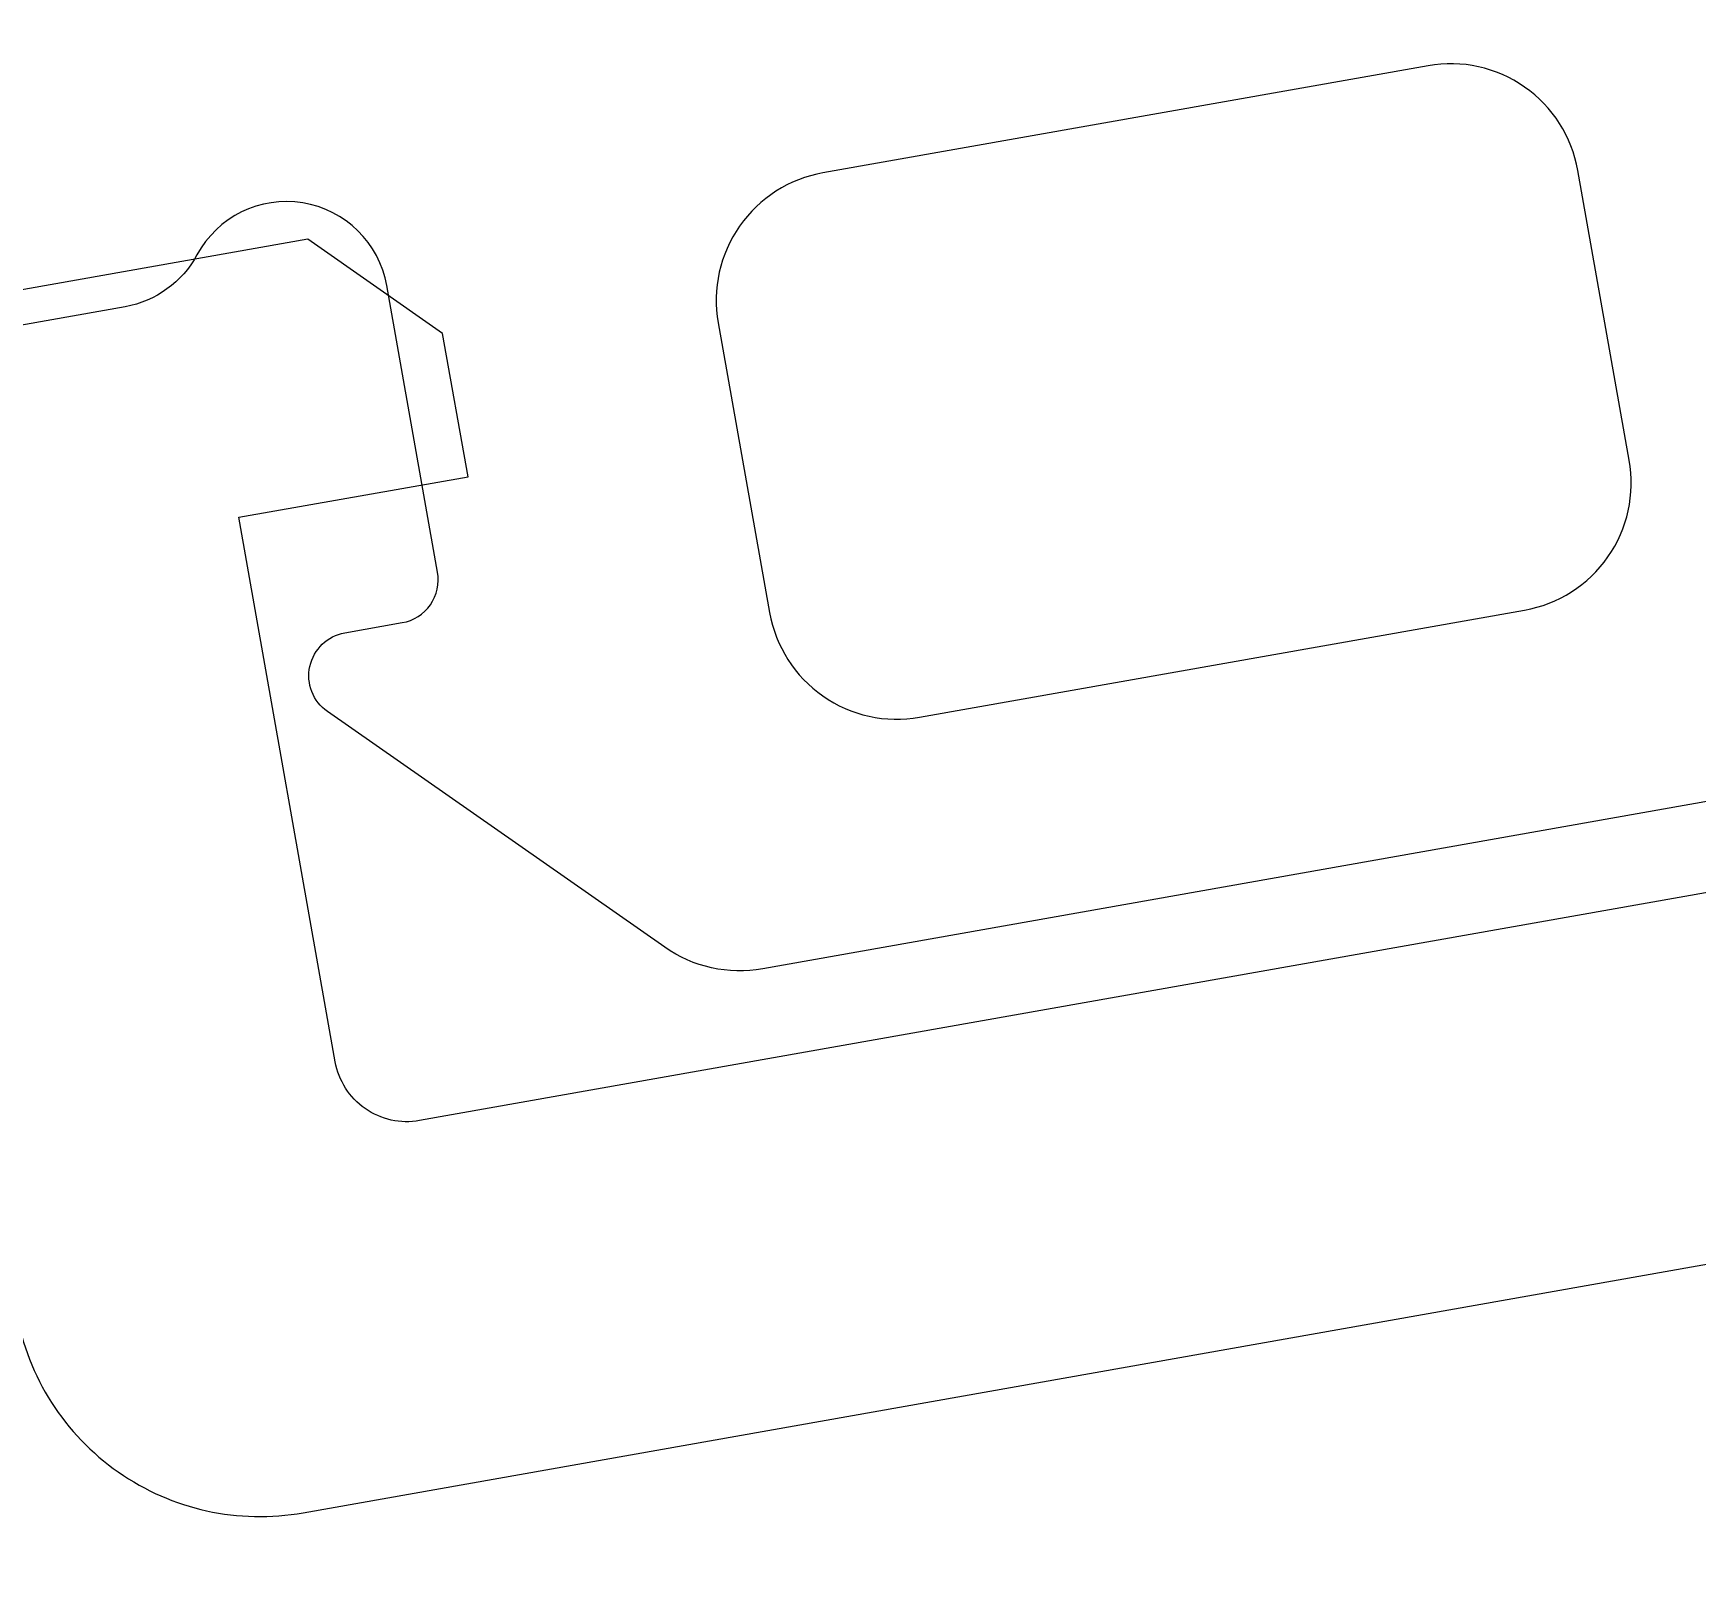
# Model space of a CAD drawing. Header units: millimetres. Extents: x -434100 to 9270898, y 0 to 249028.
# Drawn here: x 75438.29 to 75445.25, y 106322.78 to 106329.31 of the extents above; entities that cross this region are included whole.
import ezdxf
from ezdxf import colors
from ezdxf.entities.mleader import LeaderData, LeaderLine
from ezdxf.math import Vec2, Vec3

# ---------------------------------------------------------------- set-up
doc = ezdxf.new("R2010")
doc.units = ezdxf.units.MM
doc.header["$MEASUREMENT"] = 0
doc.layers.get('0').update_dxf_attribs({"color": 250, "lineweight": 9})
for name, color, linetype, lineweight in [('АР_Отметки', 250, 'Continuous', 15), ('АР_Размеры', 175, 'Continuous', 9), ('АР_Сущ Несущая стена', 216, 'Continuous', 30)]:
    doc.layers.add(name, color=color, linetype=linetype, lineweight=lineweight)
doc.styles.add('ISOCPEUR', font='isocpeur.TTF', dxfattribs={"width": 0.7})

# ---------------------------------------------------------------- blocks, each defined once
blk = doc.blocks.new('_DotSmall')
at = {"color": 0, "linetype": 'ByBlock', "const_width": 0.5}
blk.add_lwpolyline([(-0.0625, 0, 1), (0.0625, 0, 1)], format="xyb", close=True, dxfattribs=at)

msp = doc.modelspace()

# ---------------------------------------------------------------- linework, layer by layer
at = {"layer": 'АР_Размеры', "color": 5}
msp.add_lwpolyline([(75444.1295, 106329.1711), (75441.5943, 106328.7217, 0.414214), (75441.1556, 106328.094), (75441.3709, 106326.8794, 0.414214), (75441.9986, 106326.4407), (75444.5338, 106326.89, 0.414214), (75444.9725, 106327.5177), (75444.7572, 106328.7324, 0.414214)], format="xyb", close=True, dxfattribs=at)
msp.add_lwpolyline([(75444.1295, 106329.1711), (75441.5943, 106328.7217, 0.414214), (75441.1556, 106328.094), (75441.3709, 106326.8794, 0.414214), (75441.9986, 106326.4407), (75444.5338, 106326.89, 0.414214), (75444.9725, 106327.5177), (75444.7572, 106328.7324, 0.414214)], format="xyb", close=True, dxfattribs=at)
msp.add_lwpolyline([(75444.1295, 106329.1711), (75441.5943, 106328.7217, 0.414214), (75441.1556, 106328.094), (75441.3709, 106326.8794, 0.414214), (75441.9986, 106326.4407), (75444.5338, 106326.89, 0.414214), (75444.9725, 106327.5177), (75444.7572, 106328.7324, 0.414214)], format="xyb", close=True, dxfattribs=at)
msp.add_lwpolyline([(75444.1295, 106329.1711), (75441.5943, 106328.7217, 0.414214), (75441.1556, 106328.094), (75441.3709, 106326.8794, 0.414214), (75441.9986, 106326.4407), (75444.5338, 106326.89, 0.414214), (75444.9725, 106327.5177), (75444.7572, 106328.7324, 0.414214)], format="xyb", close=True, dxfattribs=at)
msp.add_lwpolyline([(75444.1295, 106329.1711), (75441.5943, 106328.7217, 0.414214), (75441.1556, 106328.094), (75441.3709, 106326.8794, 0.414214), (75441.9986, 106326.4407), (75444.5338, 106326.89, 0.414214), (75444.9725, 106327.5177), (75444.7572, 106328.7324, 0.414214)], format="xyb", close=True, dxfattribs=at)
msp.add_lwpolyline([(75444.1295, 106329.1711), (75441.5943, 106328.7217, 0.414214), (75441.1556, 106328.094), (75441.3709, 106326.8794, 0.414214), (75441.9986, 106326.4407), (75444.5338, 106326.89, 0.414214), (75444.9725, 106327.5177), (75444.7572, 106328.7324, 0.414214)], format="xyb", close=True, dxfattribs=at)
msp.add_lwpolyline([(75444.1295, 106329.1711), (75441.5943, 106328.7217, 0.414214), (75441.1556, 106328.094), (75441.3709, 106326.8794, 0.414214), (75441.9986, 106326.4407), (75444.5338, 106326.89, 0.414214), (75444.9725, 106327.5177), (75444.7572, 106328.7324, 0.414214)], format="xyb", close=True, dxfattribs=at)
msp.add_lwpolyline([(75444.1295, 106329.1711), (75441.5943, 106328.7217, 0.414214), (75441.1556, 106328.094), (75441.3709, 106326.8794, 0.414214), (75441.9986, 106326.4407), (75444.5338, 106326.89, 0.414214), (75444.9725, 106327.5177), (75444.7572, 106328.7324, 0.414214)], format="xyb", close=True, dxfattribs=at)
msp.add_lwpolyline([(75444.1295, 106329.1711), (75441.5943, 106328.7217, 0.414214), (75441.1556, 106328.094), (75441.3709, 106326.8794, 0.414214), (75441.9986, 106326.4407), (75444.5338, 106326.89, 0.414214), (75444.9725, 106327.5177), (75444.7572, 106328.7324, 0.414214)], format="xyb", close=True, dxfattribs=at)
msp.add_lwpolyline([(75444.1295, 106329.1711), (75441.5943, 106328.7217, 0.414214), (75441.1556, 106328.094), (75441.3709, 106326.8794, 0.414214), (75441.9986, 106326.4407), (75444.5338, 106326.89, 0.414214), (75444.9725, 106327.5177), (75444.7572, 106328.7324, 0.414214)], format="xyb", close=True, dxfattribs=at)
msp.add_lwpolyline([(75444.1295, 106329.1711), (75441.5943, 106328.7217, 0.414214), (75441.1556, 106328.094), (75441.3709, 106326.8794, 0.414214), (75441.9986, 106326.4407), (75444.5338, 106326.89, 0.414214), (75444.9725, 106327.5177), (75444.7572, 106328.7324, 0.414214)], format="xyb", close=True, dxfattribs=at)
msp.add_lwpolyline([(75444.1295, 106329.1711), (75441.5943, 106328.7217, 0.414214), (75441.1556, 106328.094), (75441.3709, 106326.8794, 0.414214), (75441.9986, 106326.4407), (75444.5338, 106326.89, 0.414214), (75444.9725, 106327.5177), (75444.7572, 106328.7324, 0.414214)], format="xyb", close=True, dxfattribs=at)
msp.add_lwpolyline([(75444.1295, 106329.1711), (75441.5943, 106328.7217, 0.414214), (75441.1556, 106328.094), (75441.3709, 106326.8794, 0.414214), (75441.9986, 106326.4407), (75444.5338, 106326.89, 0.414214), (75444.9725, 106327.5177), (75444.7572, 106328.7324, 0.414214)], format="xyb", close=True, dxfattribs=at)
msp.add_lwpolyline([(75444.1295, 106329.1711), (75441.5943, 106328.7217, 0.414214), (75441.1556, 106328.094), (75441.3709, 106326.8794, 0.414214), (75441.9986, 106326.4407), (75444.5338, 106326.89, 0.414214), (75444.9725, 106327.5177), (75444.7572, 106328.7324, 0.414214)], format="xyb", close=True, dxfattribs=at)
msp.add_lwpolyline([(75444.1295, 106329.1711), (75441.5943, 106328.7217, 0.414214), (75441.1556, 106328.094), (75441.3709, 106326.8794, 0.414214), (75441.9986, 106326.4407), (75444.5338, 106326.89, 0.414214), (75444.9725, 106327.5177), (75444.7572, 106328.7324, 0.414214)], format="xyb", close=True, dxfattribs=at)
msp.add_lwpolyline([(75444.1295, 106329.1711), (75441.5943, 106328.7217, 0.414214), (75441.1556, 106328.094), (75441.3709, 106326.8794, 0.414214), (75441.9986, 106326.4407), (75444.5338, 106326.89, 0.414214), (75444.9725, 106327.5177), (75444.7572, 106328.7324, 0.414214)], format="xyb", close=True, dxfattribs=at)
msp.add_lwpolyline([(75444.1295, 106329.1711), (75441.5943, 106328.7217, 0.414214), (75441.1556, 106328.094), (75441.3709, 106326.8794, 0.414214), (75441.9986, 106326.4407), (75444.5338, 106326.89, 0.414214), (75444.9725, 106327.5177), (75444.7572, 106328.7324, 0.414214)], format="xyb", close=True, dxfattribs=at)
msp.add_lwpolyline([(75444.1295, 106329.1711), (75441.5943, 106328.7217, 0.414214), (75441.1556, 106328.094), (75441.3709, 106326.8794, 0.414214), (75441.9986, 106326.4407), (75444.5338, 106326.89, 0.414214), (75444.9725, 106327.5177), (75444.7572, 106328.7324, 0.414214)], format="xyb", close=True, dxfattribs=at)
msp.add_lwpolyline([(75444.1295, 106329.1711), (75441.5943, 106328.7217, 0.414214), (75441.1556, 106328.094), (75441.3709, 106326.8794, 0.414214), (75441.9986, 106326.4407), (75444.5338, 106326.89, 0.414214), (75444.9725, 106327.5177), (75444.7572, 106328.7324, 0.414214)], format="xyb", close=True, dxfattribs=at)
msp.add_lwpolyline([(75444.1295, 106329.1711), (75441.5943, 106328.7217, 0.414214), (75441.1556, 106328.094), (75441.3709, 106326.8794, 0.414214), (75441.9986, 106326.4407), (75444.5338, 106326.89, 0.414214), (75444.9725, 106327.5177), (75444.7572, 106328.7324, 0.414214)], format="xyb", close=True, dxfattribs=at)
msp.add_lwpolyline([(75444.1295, 106329.1711), (75441.5943, 106328.7217, 0.414214), (75441.1556, 106328.094), (75441.3709, 106326.8794, 0.414214), (75441.9986, 106326.4407), (75444.5338, 106326.89, 0.414214), (75444.9725, 106327.5177), (75444.7572, 106328.7324, 0.414214)], format="xyb", close=True, dxfattribs=at)
msp.add_lwpolyline([(75444.1295, 106329.1711), (75441.5943, 106328.7217, 0.414214), (75441.1556, 106328.094), (75441.3709, 106326.8794, 0.414214), (75441.9986, 106326.4407), (75444.5338, 106326.89, 0.414214), (75444.9725, 106327.5177), (75444.7572, 106328.7324, 0.414214)], format="xyb", close=True, dxfattribs=at)
msp.add_lwpolyline([(75444.1295, 106329.1711), (75441.5943, 106328.7217, 0.414214), (75441.1556, 106328.094), (75441.3709, 106326.8794, 0.414214), (75441.9986, 106326.4407), (75444.5338, 106326.89, 0.414214), (75444.9725, 106327.5177), (75444.7572, 106328.7324, 0.414214)], format="xyb", close=True, dxfattribs=at)
msp.add_lwpolyline([(75444.1295, 106329.1711), (75441.5943, 106328.7217, 0.414214), (75441.1556, 106328.094), (75441.3709, 106326.8794, 0.414214), (75441.9986, 106326.4407), (75444.5338, 106326.89, 0.414214), (75444.9725, 106327.5177), (75444.7572, 106328.7324, 0.414214)], format="xyb", close=True, dxfattribs=at)
msp.add_lwpolyline([(75444.1295, 106329.1711), (75441.5943, 106328.7217, 0.414214), (75441.1556, 106328.094), (75441.3709, 106326.8794, 0.414214), (75441.9986, 106326.4407), (75444.5338, 106326.89, 0.414214), (75444.9725, 106327.5177), (75444.7572, 106328.7324, 0.414214)], format="xyb", close=True, dxfattribs=at)
msp.add_lwpolyline([(75444.1295, 106329.1711), (75441.5943, 106328.7217, 0.414214), (75441.1556, 106328.094), (75441.3709, 106326.8794, 0.414214), (75441.9986, 106326.4407), (75444.5338, 106326.89, 0.414214), (75444.9725, 106327.5177), (75444.7572, 106328.7324, 0.414214)], format="xyb", close=True, dxfattribs=at)
msp.add_lwpolyline([(75444.1295, 106329.1711), (75441.5943, 106328.7217, 0.414214), (75441.1556, 106328.094), (75441.3709, 106326.8794, 0.414214), (75441.9986, 106326.4407), (75444.5338, 106326.89, 0.414214), (75444.9725, 106327.5177), (75444.7572, 106328.7324, 0.414214)], format="xyb", close=True, dxfattribs=at)
msp.add_lwpolyline([(75444.1295, 106329.1711), (75441.5943, 106328.7217, 0.414214), (75441.1556, 106328.094), (75441.3709, 106326.8794, 0.414214), (75441.9986, 106326.4407), (75444.5338, 106326.89, 0.414214), (75444.9725, 106327.5177), (75444.7572, 106328.7324, 0.414214)], format="xyb", close=True, dxfattribs=at)
msp.add_lwpolyline([(75444.1295, 106329.1711), (75441.5943, 106328.7217, 0.414214), (75441.1556, 106328.094), (75441.3709, 106326.8794, 0.414214), (75441.9986, 106326.4407), (75444.5338, 106326.89, 0.414214), (75444.9725, 106327.5177), (75444.7572, 106328.7324, 0.414214)], format="xyb", close=True, dxfattribs=at)
msp.add_lwpolyline([(75444.1295, 106329.1711), (75441.5943, 106328.7217, 0.414214), (75441.1556, 106328.094), (75441.3709, 106326.8794, 0.414214), (75441.9986, 106326.4407), (75444.5338, 106326.89, 0.414214), (75444.9725, 106327.5177), (75444.7572, 106328.7324, 0.414214)], format="xyb", close=True, dxfattribs=at)
msp.add_lwpolyline([(75444.1295, 106329.1711), (75441.5943, 106328.7217, 0.414214), (75441.1556, 106328.094), (75441.3709, 106326.8794, 0.414214), (75441.9986, 106326.4407), (75444.5338, 106326.89, 0.414214), (75444.9725, 106327.5177), (75444.7572, 106328.7324, 0.414214)], format="xyb", close=True, dxfattribs=at)
msp.add_lwpolyline([(75444.1295, 106329.1711), (75441.5943, 106328.7217, 0.414214), (75441.1556, 106328.094), (75441.3709, 106326.8794, 0.414214), (75441.9986, 106326.4407), (75444.5338, 106326.89, 0.414214), (75444.9725, 106327.5177), (75444.7572, 106328.7324, 0.414214)], format="xyb", close=True, dxfattribs=at)
msp.add_lwpolyline([(75444.1295, 106329.1711), (75441.5943, 106328.7217, 0.414214), (75441.1556, 106328.094), (75441.3709, 106326.8794, 0.414214), (75441.9986, 106326.4407), (75444.5338, 106326.89, 0.414214), (75444.9725, 106327.5177), (75444.7572, 106328.7324, 0.414214)], format="xyb", close=True, dxfattribs=at)
msp.add_lwpolyline([(75444.1295, 106329.1711), (75441.5943, 106328.7217, 0.414214), (75441.1556, 106328.094), (75441.3709, 106326.8794, 0.414214), (75441.9986, 106326.4407), (75444.5338, 106326.89, 0.414214), (75444.9725, 106327.5177), (75444.7572, 106328.7324, 0.414214)], format="xyb", close=True, dxfattribs=at)
msp.add_lwpolyline([(75444.1295, 106329.1711), (75441.5943, 106328.7217, 0.414214), (75441.1556, 106328.094), (75441.3709, 106326.8794, 0.414214), (75441.9986, 106326.4407), (75444.5338, 106326.89, 0.414214), (75444.9725, 106327.5177), (75444.7572, 106328.7324, 0.414214)], format="xyb", close=True, dxfattribs=at)
msp.add_lwpolyline([(75444.1295, 106329.1711), (75441.5943, 106328.7217, 0.414214), (75441.1556, 106328.094), (75441.3709, 106326.8794, 0.414214), (75441.9986, 106326.4407), (75444.5338, 106326.89, 0.414214), (75444.9725, 106327.5177), (75444.7572, 106328.7324, 0.414214)], format="xyb", close=True, dxfattribs=at)
msp.add_lwpolyline([(75444.1295, 106329.1711), (75441.5943, 106328.7217, 0.414214), (75441.1556, 106328.094), (75441.3709, 106326.8794, 0.414214), (75441.9986, 106326.4407), (75444.5338, 106326.89, 0.414214), (75444.9725, 106327.5177), (75444.7572, 106328.7324, 0.414214)], format="xyb", close=True, dxfattribs=at)
msp.add_lwpolyline([(75444.1295, 106329.1711), (75441.5943, 106328.7217, 0.414214), (75441.1556, 106328.094), (75441.3709, 106326.8794, 0.414214), (75441.9986, 106326.4407), (75444.5338, 106326.89, 0.414214), (75444.9725, 106327.5177), (75444.7572, 106328.7324, 0.414214)], format="xyb", close=True, dxfattribs=at)
msp.add_lwpolyline([(75444.1295, 106329.1711), (75441.5943, 106328.7217, 0.414214), (75441.1556, 106328.094), (75441.3709, 106326.8794, 0.414214), (75441.9986, 106326.4407), (75444.5338, 106326.89, 0.414214), (75444.9725, 106327.5177), (75444.7572, 106328.7324, 0.414214)], format="xyb", close=True, dxfattribs=at)
msp.add_lwpolyline([(75444.1295, 106329.1711), (75441.5943, 106328.7217, 0.414214), (75441.1556, 106328.094), (75441.3709, 106326.8794, 0.414214), (75441.9986, 106326.4407), (75444.5338, 106326.89, 0.414214), (75444.9725, 106327.5177), (75444.7572, 106328.7324, 0.414214)], format="xyb", close=True, dxfattribs=at)
msp.add_lwpolyline([(75444.1295, 106329.1711), (75441.5943, 106328.7217, 0.414214), (75441.1556, 106328.094), (75441.3709, 106326.8794, 0.414214), (75441.9986, 106326.4407), (75444.5338, 106326.89, 0.414214), (75444.9725, 106327.5177), (75444.7572, 106328.7324, 0.414214)], format="xyb", close=True, dxfattribs=at)
msp.add_lwpolyline([(75444.1295, 106329.1711), (75441.5943, 106328.7217, 0.414214), (75441.1556, 106328.094), (75441.3709, 106326.8794, 0.414214), (75441.9986, 106326.4407), (75444.5338, 106326.89, 0.414214), (75444.9725, 106327.5177), (75444.7572, 106328.7324, 0.414214)], format="xyb", close=True, dxfattribs=at)
msp.add_lwpolyline([(75444.1295, 106329.1711), (75441.5943, 106328.7217, 0.414214), (75441.1556, 106328.094), (75441.3709, 106326.8794, 0.414214), (75441.9986, 106326.4407), (75444.5338, 106326.89, 0.414214), (75444.9725, 106327.5177), (75444.7572, 106328.7324, 0.414214)], format="xyb", close=True, dxfattribs=at)
msp.add_lwpolyline([(75444.1295, 106329.1711), (75441.5943, 106328.7217, 0.414214), (75441.1556, 106328.094), (75441.3709, 106326.8794, 0.414214), (75441.9986, 106326.4407), (75444.5338, 106326.89, 0.414214), (75444.9725, 106327.5177), (75444.7572, 106328.7324, 0.414214)], format="xyb", close=True, dxfattribs=at)
at = {"layer": 'АР_Размеры', "color": 5, "lineweight": 0, "ltscale": 100, "transparency": 33554687}
for points in [[(75445.4234, 106326.1098), (75441.3417, 106325.3863, -0.198883), (75440.9317, 106325.4769), (75439.5184, 106326.4646, -0.668339), (75439.5912, 106326.7946), (75439.8313, 106326.8372, 0.4144), (75439.9795, 106327.0492), (75439.7667, 106328.2497, 0.710202), (75438.9713, 106328.3783, -0.228696), (75438.6705, 106328.1613), (75429.4969, 106326.5354, -0.414362)], [(75445.4234, 106326.1098), (75441.3417, 106325.3863, -0.198883), (75440.9317, 106325.4769), (75439.5184, 106326.4646, -0.668339), (75439.5912, 106326.7946), (75439.8313, 106326.8372, 0.4144), (75439.9795, 106327.0492), (75439.7667, 106328.2497, 0.710202), (75438.9713, 106328.3783, -0.228696), (75438.6705, 106328.1613), (75429.4969, 106326.5354, -0.414362)], [(75445.4234, 106326.1098), (75441.3417, 106325.3863, -0.198883), (75440.9317, 106325.4769), (75439.5184, 106326.4646, -0.668339), (75439.5912, 106326.7946), (75439.8313, 106326.8372, 0.4144), (75439.9795, 106327.0492), (75439.7667, 106328.2497, 0.710202), (75438.9713, 106328.3783, -0.228696), (75438.6705, 106328.1613), (75429.4969, 106326.5354, -0.414362)], [(75445.4234, 106326.1098), (75441.3417, 106325.3863, -0.198883), (75440.9317, 106325.4769), (75439.5184, 106326.4646, -0.668339), (75439.5912, 106326.7946), (75439.8313, 106326.8372, 0.4144), (75439.9795, 106327.0492), (75439.7667, 106328.2497, 0.710202), (75438.9713, 106328.3783, -0.228696), (75438.6705, 106328.1613), (75429.4969, 106326.5354, -0.414362)], [(75445.4234, 106326.1098), (75441.3417, 106325.3863, -0.198883), (75440.9317, 106325.4769), (75439.5184, 106326.4646, -0.668339), (75439.5912, 106326.7946), (75439.8313, 106326.8372, 0.4144), (75439.9795, 106327.0492), (75439.7667, 106328.2497, 0.710202), (75438.9713, 106328.3783, -0.228696), (75438.6705, 106328.1613), (75429.4969, 106326.5354, -0.414362)], [(75445.4234, 106326.1098), (75441.3417, 106325.3863, -0.198883), (75440.9317, 106325.4769), (75439.5184, 106326.4646, -0.668339), (75439.5912, 106326.7946), (75439.8313, 106326.8372, 0.4144), (75439.9795, 106327.0492), (75439.7667, 106328.2497, 0.710202), (75438.9713, 106328.3783, -0.228696), (75438.6705, 106328.1613), (75429.4969, 106326.5354, -0.414362)], [(75445.4234, 106326.1098), (75441.3417, 106325.3863, -0.198883), (75440.9317, 106325.4769), (75439.5184, 106326.4646, -0.668339), (75439.5912, 106326.7946), (75439.8313, 106326.8372, 0.4144), (75439.9795, 106327.0492), (75439.7667, 106328.2497, 0.710202), (75438.9713, 106328.3783, -0.228696), (75438.6705, 106328.1613), (75429.4969, 106326.5354, -0.414362)], [(75445.4234, 106326.1098), (75441.3417, 106325.3863, -0.198883), (75440.9317, 106325.4769), (75439.5184, 106326.4646, -0.668339), (75439.5912, 106326.7946), (75439.8313, 106326.8372, 0.4144), (75439.9795, 106327.0492), (75439.7667, 106328.2497, 0.710202), (75438.9713, 106328.3783, -0.228696), (75438.6705, 106328.1613), (75429.4969, 106326.5354, -0.414362)], [(75445.4234, 106326.1098), (75441.3417, 106325.3863, -0.198883), (75440.9317, 106325.4769), (75439.5184, 106326.4646, -0.668339), (75439.5912, 106326.7946), (75439.8313, 106326.8372, 0.4144), (75439.9795, 106327.0492), (75439.7667, 106328.2497, 0.710202), (75438.9713, 106328.3783, -0.228696), (75438.6705, 106328.1613), (75429.4969, 106326.5354, -0.414362)], [(75445.4234, 106326.1098), (75441.3417, 106325.3863, -0.198883), (75440.9317, 106325.4769), (75439.5184, 106326.4646, -0.668339), (75439.5912, 106326.7946), (75439.8313, 106326.8372, 0.4144), (75439.9795, 106327.0492), (75439.7667, 106328.2497, 0.710202), (75438.9713, 106328.3783, -0.228696), (75438.6705, 106328.1613), (75429.4969, 106326.5354, -0.414362)], [(75445.4234, 106326.1098), (75441.3417, 106325.3863, -0.198883), (75440.9317, 106325.4769), (75439.5184, 106326.4646, -0.668339), (75439.5912, 106326.7946), (75439.8313, 106326.8372, 0.4144), (75439.9795, 106327.0492), (75439.7667, 106328.2497, 0.710202), (75438.9713, 106328.3783, -0.228696), (75438.6705, 106328.1613), (75429.4969, 106326.5354, -0.414362)], [(75445.4234, 106326.1098), (75441.3417, 106325.3863, -0.198883), (75440.9317, 106325.4769), (75439.5184, 106326.4646, -0.668339), (75439.5912, 106326.7946), (75439.8313, 106326.8372, 0.4144), (75439.9795, 106327.0492), (75439.7667, 106328.2497, 0.710202), (75438.9713, 106328.3783, -0.228696), (75438.6705, 106328.1613), (75429.4969, 106326.5354, -0.414362)], [(75445.4234, 106326.1098), (75441.3417, 106325.3863, -0.198883), (75440.9317, 106325.4769), (75439.5184, 106326.4646, -0.668339), (75439.5912, 106326.7946), (75439.8313, 106326.8372, 0.4144), (75439.9795, 106327.0492), (75439.7667, 106328.2497, 0.710202), (75438.9713, 106328.3783, -0.228696), (75438.6705, 106328.1613), (75429.4969, 106326.5354, -0.414362)], [(75445.4234, 106326.1098), (75441.3417, 106325.3863, -0.198883), (75440.9317, 106325.4769), (75439.5184, 106326.4646, -0.668339), (75439.5912, 106326.7946), (75439.8313, 106326.8372, 0.4144), (75439.9795, 106327.0492), (75439.7667, 106328.2497, 0.710202), (75438.9713, 106328.3783, -0.228696), (75438.6705, 106328.1613), (75429.4969, 106326.5354, -0.414362)], [(75445.4234, 106326.1098), (75441.3417, 106325.3863, -0.198883), (75440.9317, 106325.4769), (75439.5184, 106326.4646, -0.668339), (75439.5912, 106326.7946), (75439.8313, 106326.8372, 0.4144), (75439.9795, 106327.0492), (75439.7667, 106328.2497, 0.710202), (75438.9713, 106328.3783, -0.228696), (75438.6705, 106328.1613), (75429.4969, 106326.5354, -0.414362)], [(75445.4234, 106326.1098), (75441.3417, 106325.3863, -0.198883), (75440.9317, 106325.4769), (75439.5184, 106326.4646, -0.668339), (75439.5912, 106326.7946), (75439.8313, 106326.8372, 0.4144), (75439.9795, 106327.0492), (75439.7667, 106328.2497, 0.710202), (75438.9713, 106328.3783, -0.228696), (75438.6705, 106328.1613), (75429.4969, 106326.5354, -0.414362)], [(75445.4234, 106326.1098), (75441.3417, 106325.3863, -0.198883), (75440.9317, 106325.4769), (75439.5184, 106326.4646, -0.668339), (75439.5912, 106326.7946), (75439.8313, 106326.8372, 0.4144), (75439.9795, 106327.0492), (75439.7667, 106328.2497, 0.710202), (75438.9713, 106328.3783, -0.228696), (75438.6705, 106328.1613), (75429.4969, 106326.5354, -0.414362)], [(75445.4234, 106326.1098), (75441.3417, 106325.3863, -0.198883), (75440.9317, 106325.4769), (75439.5184, 106326.4646, -0.668339), (75439.5912, 106326.7946), (75439.8313, 106326.8372, 0.4144), (75439.9795, 106327.0492), (75439.7667, 106328.2497, 0.710202), (75438.9713, 106328.3783, -0.228696), (75438.6705, 106328.1613), (75429.4969, 106326.5354, -0.414362)], [(75445.4234, 106326.1098), (75441.3417, 106325.3863, -0.198883), (75440.9317, 106325.4769), (75439.5184, 106326.4646, -0.668339), (75439.5912, 106326.7946), (75439.8313, 106326.8372, 0.4144), (75439.9795, 106327.0492), (75439.7667, 106328.2497, 0.710202), (75438.9713, 106328.3783, -0.228696), (75438.6705, 106328.1613), (75429.4969, 106326.5354, -0.414362)], [(75445.4234, 106326.1098), (75441.3417, 106325.3863, -0.198883), (75440.9317, 106325.4769), (75439.5184, 106326.4646, -0.668339), (75439.5912, 106326.7946), (75439.8313, 106326.8372, 0.4144), (75439.9795, 106327.0492), (75439.7667, 106328.2497, 0.710202), (75438.9713, 106328.3783, -0.228696), (75438.6705, 106328.1613), (75429.4969, 106326.5354, -0.414362)], [(75445.4234, 106326.1098), (75441.3417, 106325.3863, -0.198883), (75440.9317, 106325.4769), (75439.5184, 106326.4646, -0.668339), (75439.5912, 106326.7946), (75439.8313, 106326.8372, 0.4144), (75439.9795, 106327.0492), (75439.7667, 106328.2497, 0.710202), (75438.9713, 106328.3783, -0.228696), (75438.6705, 106328.1613), (75429.4969, 106326.5354, -0.414362)], [(75445.4234, 106326.1098), (75441.3417, 106325.3863, -0.198883), (75440.9317, 106325.4769), (75439.5184, 106326.4646, -0.668339), (75439.5912, 106326.7946), (75439.8313, 106326.8372, 0.4144), (75439.9795, 106327.0492), (75439.7667, 106328.2497, 0.710202), (75438.9713, 106328.3783, -0.228696), (75438.6705, 106328.1613), (75429.4969, 106326.5354, -0.414362)], [(75445.4234, 106326.1098), (75441.3417, 106325.3863, -0.198883), (75440.9317, 106325.4769), (75439.5184, 106326.4646, -0.668339), (75439.5912, 106326.7946), (75439.8313, 106326.8372, 0.4144), (75439.9795, 106327.0492), (75439.7667, 106328.2497, 0.710202), (75438.9713, 106328.3783, -0.228696), (75438.6705, 106328.1613), (75429.4969, 106326.5354, -0.414362)], [(75445.4234, 106326.1098), (75441.3417, 106325.3863, -0.198883), (75440.9317, 106325.4769), (75439.5184, 106326.4646, -0.668339), (75439.5912, 106326.7946), (75439.8313, 106326.8372, 0.4144), (75439.9795, 106327.0492), (75439.7667, 106328.2497, 0.710202), (75438.9713, 106328.3783, -0.228696), (75438.6705, 106328.1613), (75429.4969, 106326.5354, -0.414362)], [(75445.4234, 106326.1098), (75441.3417, 106325.3863, -0.198883), (75440.9317, 106325.4769), (75439.5184, 106326.4646, -0.668339), (75439.5912, 106326.7946), (75439.8313, 106326.8372, 0.4144), (75439.9795, 106327.0492), (75439.7667, 106328.2497, 0.710202), (75438.9713, 106328.3783, -0.228696), (75438.6705, 106328.1613), (75429.4969, 106326.5354, -0.414362)], [(75445.4234, 106326.1098), (75441.3417, 106325.3863, -0.198883), (75440.9317, 106325.4769), (75439.5184, 106326.4646, -0.668339), (75439.5912, 106326.7946), (75439.8313, 106326.8372, 0.4144), (75439.9795, 106327.0492), (75439.7667, 106328.2497, 0.710202), (75438.9713, 106328.3783, -0.228696), (75438.6705, 106328.1613), (75429.4969, 106326.5354, -0.414362)], [(75445.4234, 106326.1098), (75441.3417, 106325.3863, -0.198883), (75440.9317, 106325.4769), (75439.5184, 106326.4646, -0.668339), (75439.5912, 106326.7946), (75439.8313, 106326.8372, 0.4144), (75439.9795, 106327.0492), (75439.7667, 106328.2497, 0.710202), (75438.9713, 106328.3783, -0.228696), (75438.6705, 106328.1613), (75429.4969, 106326.5354, -0.414362)], [(75445.4234, 106326.1098), (75441.3417, 106325.3863, -0.198883), (75440.9317, 106325.4769), (75439.5184, 106326.4646, -0.668339), (75439.5912, 106326.7946), (75439.8313, 106326.8372, 0.4144), (75439.9795, 106327.0492), (75439.7667, 106328.2497, 0.710202), (75438.9713, 106328.3783, -0.228696), (75438.6705, 106328.1613), (75429.4969, 106326.5354, -0.414362)], [(75445.4234, 106326.1098), (75441.3417, 106325.3863, -0.198883), (75440.9317, 106325.4769), (75439.5184, 106326.4646, -0.668339), (75439.5912, 106326.7946), (75439.8313, 106326.8372, 0.4144), (75439.9795, 106327.0492), (75439.7667, 106328.2497, 0.710202), (75438.9713, 106328.3783, -0.228696), (75438.6705, 106328.1613), (75429.4969, 106326.5354, -0.414362)], [(75445.4234, 106326.1098), (75441.3417, 106325.3863, -0.198883), (75440.9317, 106325.4769), (75439.5184, 106326.4646, -0.668339), (75439.5912, 106326.7946), (75439.8313, 106326.8372, 0.4144), (75439.9795, 106327.0492), (75439.7667, 106328.2497, 0.710202), (75438.9713, 106328.3783, -0.228696), (75438.6705, 106328.1613), (75429.4969, 106326.5354, -0.414362)], [(75445.4234, 106326.1098), (75441.3417, 106325.3863, -0.198883), (75440.9317, 106325.4769), (75439.5184, 106326.4646, -0.668339), (75439.5912, 106326.7946), (75439.8313, 106326.8372, 0.4144), (75439.9795, 106327.0492), (75439.7667, 106328.2497, 0.710202), (75438.9713, 106328.3783, -0.228696), (75438.6705, 106328.1613), (75429.4969, 106326.5354, -0.414362)], [(75445.4234, 106326.1098), (75441.3417, 106325.3863, -0.198883), (75440.9317, 106325.4769), (75439.5184, 106326.4646, -0.668339), (75439.5912, 106326.7946), (75439.8313, 106326.8372, 0.4144), (75439.9795, 106327.0492), (75439.7667, 106328.2497, 0.710202), (75438.9713, 106328.3783, -0.228696), (75438.6705, 106328.1613), (75429.4969, 106326.5354, -0.414362)], [(75445.4234, 106326.1098), (75441.3417, 106325.3863, -0.198883), (75440.9317, 106325.4769), (75439.5184, 106326.4646, -0.668339), (75439.5912, 106326.7946), (75439.8313, 106326.8372, 0.4144), (75439.9795, 106327.0492), (75439.7667, 106328.2497, 0.710202), (75438.9713, 106328.3783, -0.228696), (75438.6705, 106328.1613), (75429.4969, 106326.5354, -0.414362)], [(75445.4234, 106326.1098), (75441.3417, 106325.3863, -0.198883), (75440.9317, 106325.4769), (75439.5184, 106326.4646, -0.668339), (75439.5912, 106326.7946), (75439.8313, 106326.8372, 0.4144), (75439.9795, 106327.0492), (75439.7667, 106328.2497, 0.710202), (75438.9713, 106328.3783, -0.228696), (75438.6705, 106328.1613), (75429.4969, 106326.5354, -0.414362)], [(75445.4234, 106326.1098), (75441.3417, 106325.3863, -0.198883), (75440.9317, 106325.4769), (75439.5184, 106326.4646, -0.668339), (75439.5912, 106326.7946), (75439.8313, 106326.8372, 0.4144), (75439.9795, 106327.0492), (75439.7667, 106328.2497, 0.710202), (75438.9713, 106328.3783, -0.228696), (75438.6705, 106328.1613), (75429.4969, 106326.5354, -0.414362)], [(75445.4234, 106326.1098), (75441.3417, 106325.3863, -0.198883), (75440.9317, 106325.4769), (75439.5184, 106326.4646, -0.668339), (75439.5912, 106326.7946), (75439.8313, 106326.8372, 0.4144), (75439.9795, 106327.0492), (75439.7667, 106328.2497, 0.710202), (75438.9713, 106328.3783, -0.228696), (75438.6705, 106328.1613), (75429.4969, 106326.5354, -0.414362)], [(75445.4234, 106326.1098), (75441.3417, 106325.3863, -0.198883), (75440.9317, 106325.4769), (75439.5184, 106326.4646, -0.668339), (75439.5912, 106326.7946), (75439.8313, 106326.8372, 0.4144), (75439.9795, 106327.0492), (75439.7667, 106328.2497, 0.710202), (75438.9713, 106328.3783, -0.228696), (75438.6705, 106328.1613), (75429.4969, 106326.5354, -0.414362)], [(75445.4234, 106326.1098), (75441.3417, 106325.3863, -0.198883), (75440.9317, 106325.4769), (75439.5184, 106326.4646, -0.668339), (75439.5912, 106326.7946), (75439.8313, 106326.8372, 0.4144), (75439.9795, 106327.0492), (75439.7667, 106328.2497, 0.710202), (75438.9713, 106328.3783, -0.228696), (75438.6705, 106328.1613), (75429.4969, 106326.5354, -0.414362)], [(75445.4234, 106326.1098), (75441.3417, 106325.3863, -0.198883), (75440.9317, 106325.4769), (75439.5184, 106326.4646, -0.668339), (75439.5912, 106326.7946), (75439.8313, 106326.8372, 0.4144), (75439.9795, 106327.0492), (75439.7667, 106328.2497, 0.710202), (75438.9713, 106328.3783, -0.228696), (75438.6705, 106328.1613), (75429.4969, 106326.5354, -0.414362)], [(75445.4234, 106326.1098), (75441.3417, 106325.3863, -0.198883), (75440.9317, 106325.4769), (75439.5184, 106326.4646, -0.668339), (75439.5912, 106326.7946), (75439.8313, 106326.8372, 0.4144), (75439.9795, 106327.0492), (75439.7667, 106328.2497, 0.710202), (75438.9713, 106328.3783, -0.228696), (75438.6705, 106328.1613), (75429.4969, 106326.5354, -0.414362)], [(75445.4234, 106326.1098), (75441.3417, 106325.3863, -0.198883), (75440.9317, 106325.4769), (75439.5184, 106326.4646, -0.668339), (75439.5912, 106326.7946), (75439.8313, 106326.8372, 0.4144), (75439.9795, 106327.0492), (75439.7667, 106328.2497, 0.710202), (75438.9713, 106328.3783, -0.228696), (75438.6705, 106328.1613), (75429.4969, 106326.5354, -0.414362)], [(75445.4234, 106326.1098), (75441.3417, 106325.3863, -0.198883), (75440.9317, 106325.4769), (75439.5184, 106326.4646, -0.668339), (75439.5912, 106326.7946), (75439.8313, 106326.8372, 0.4144), (75439.9795, 106327.0492), (75439.7667, 106328.2497, 0.710202), (75438.9713, 106328.3783, -0.228696), (75438.6705, 106328.1613), (75429.4969, 106326.5354, -0.414362)], [(75445.4234, 106326.1098), (75441.3417, 106325.3863, -0.198883), (75440.9317, 106325.4769), (75439.5184, 106326.4646, -0.668339), (75439.5912, 106326.7946), (75439.8313, 106326.8372, 0.4144), (75439.9795, 106327.0492), (75439.7667, 106328.2497, 0.710202), (75438.9713, 106328.3783, -0.228696), (75438.6705, 106328.1613), (75429.4969, 106326.5354, -0.414362)], [(75445.4234, 106326.1098), (75441.3417, 106325.3863, -0.198883), (75440.9317, 106325.4769), (75439.5184, 106326.4646, -0.668339), (75439.5912, 106326.7946), (75439.8313, 106326.8372, 0.4144), (75439.9795, 106327.0492), (75439.7667, 106328.2497, 0.710202), (75438.9713, 106328.3783, -0.228696), (75438.6705, 106328.1613), (75429.4969, 106326.5354, -0.414362)], [(75446.507, 106325.9209), (75439.9042, 106324.7506, -0.414362), (75439.5509, 106324.9976), (75439.1466, 106327.2786), (75440.1071, 106327.4488), (75440.0007, 106328.049), (75439.4354, 106328.4441), (75399.8132, 106321.4216)], [(75446.507, 106325.9209), (75439.9042, 106324.7506, -0.414362), (75439.5509, 106324.9976), (75439.1466, 106327.2786), (75440.1071, 106327.4488), (75440.0007, 106328.049), (75439.4354, 106328.4441), (75399.8132, 106321.4216)], [(75446.507, 106325.9209), (75439.9042, 106324.7506, -0.414362), (75439.5509, 106324.9976), (75439.1466, 106327.2786), (75440.1071, 106327.4488), (75440.0007, 106328.049), (75439.4354, 106328.4441), (75399.8132, 106321.4216)], [(75446.507, 106325.9209), (75439.9042, 106324.7506, -0.414362), (75439.5509, 106324.9976), (75439.1466, 106327.2786), (75440.1071, 106327.4488), (75440.0007, 106328.049), (75439.4354, 106328.4441), (75399.8132, 106321.4216)], [(75446.507, 106325.9209), (75439.9042, 106324.7506, -0.414362), (75439.5509, 106324.9976), (75439.1466, 106327.2786), (75440.1071, 106327.4488), (75440.0007, 106328.049), (75439.4354, 106328.4441), (75399.8132, 106321.4216)], [(75446.507, 106325.9209), (75439.9042, 106324.7506, -0.414362), (75439.5509, 106324.9976), (75439.1466, 106327.2786), (75440.1071, 106327.4488), (75440.0007, 106328.049), (75439.4354, 106328.4441), (75399.8132, 106321.4216)], [(75446.507, 106325.9209), (75439.9042, 106324.7506, -0.414362), (75439.5509, 106324.9976), (75439.1466, 106327.2786), (75440.1071, 106327.4488), (75440.0007, 106328.049), (75439.4354, 106328.4441), (75399.8132, 106321.4216)], [(75446.507, 106325.9209), (75439.9042, 106324.7506, -0.414362), (75439.5509, 106324.9976), (75439.1466, 106327.2786), (75440.1071, 106327.4488), (75440.0007, 106328.049), (75439.4354, 106328.4441), (75399.8132, 106321.4216)], [(75446.507, 106325.9209), (75439.9042, 106324.7506, -0.414362), (75439.5509, 106324.9976), (75439.1466, 106327.2786), (75440.1071, 106327.4488), (75440.0007, 106328.049), (75439.4354, 106328.4441), (75399.8132, 106321.4216)], [(75446.507, 106325.9209), (75439.9042, 106324.7506, -0.414362), (75439.5509, 106324.9976), (75439.1466, 106327.2786), (75440.1071, 106327.4488), (75440.0007, 106328.049), (75439.4354, 106328.4441), (75399.8132, 106321.4216)], [(75446.507, 106325.9209), (75439.9042, 106324.7506, -0.414362), (75439.5509, 106324.9976), (75439.1466, 106327.2786), (75440.1071, 106327.4488), (75440.0007, 106328.049), (75439.4354, 106328.4441), (75399.8132, 106321.4216)], [(75446.507, 106325.9209), (75439.9042, 106324.7506, -0.414362), (75439.5509, 106324.9976), (75439.1466, 106327.2786), (75440.1071, 106327.4488), (75440.0007, 106328.049), (75439.4354, 106328.4441), (75399.8132, 106321.4216)], [(75446.507, 106325.9209), (75439.9042, 106324.7506, -0.414362), (75439.5509, 106324.9976), (75439.1466, 106327.2786), (75440.1071, 106327.4488), (75440.0007, 106328.049), (75439.4354, 106328.4441), (75399.8132, 106321.4216)], [(75446.507, 106325.9209), (75439.9042, 106324.7506, -0.414362), (75439.5509, 106324.9976), (75439.1466, 106327.2786), (75440.1071, 106327.4488), (75440.0007, 106328.049), (75439.4354, 106328.4441), (75399.8132, 106321.4216)], [(75446.507, 106325.9209), (75439.9042, 106324.7506, -0.414362), (75439.5509, 106324.9976), (75439.1466, 106327.2786), (75440.1071, 106327.4488), (75440.0007, 106328.049), (75439.4354, 106328.4441), (75399.8132, 106321.4216)], [(75446.507, 106325.9209), (75439.9042, 106324.7506, -0.414362), (75439.5509, 106324.9976), (75439.1466, 106327.2786), (75440.1071, 106327.4488), (75440.0007, 106328.049), (75439.4354, 106328.4441), (75399.8132, 106321.4216)], [(75446.507, 106325.9209), (75439.9042, 106324.7506, -0.414362), (75439.5509, 106324.9976), (75439.1466, 106327.2786), (75440.1071, 106327.4488), (75440.0007, 106328.049), (75439.4354, 106328.4441), (75399.8132, 106321.4216)], [(75446.507, 106325.9209), (75439.9042, 106324.7506, -0.414362), (75439.5509, 106324.9976), (75439.1466, 106327.2786), (75440.1071, 106327.4488), (75440.0007, 106328.049), (75439.4354, 106328.4441), (75399.8132, 106321.4216)], [(75446.507, 106325.9209), (75439.9042, 106324.7506, -0.414362), (75439.5509, 106324.9976), (75439.1466, 106327.2786), (75440.1071, 106327.4488), (75440.0007, 106328.049), (75439.4354, 106328.4441), (75399.8132, 106321.4216)], [(75446.507, 106325.9209), (75439.9042, 106324.7506, -0.414362), (75439.5509, 106324.9976), (75439.1466, 106327.2786), (75440.1071, 106327.4488), (75440.0007, 106328.049), (75439.4354, 106328.4441), (75399.8132, 106321.4216)], [(75446.507, 106325.9209), (75439.9042, 106324.7506, -0.414362), (75439.5509, 106324.9976), (75439.1466, 106327.2786), (75440.1071, 106327.4488), (75440.0007, 106328.049), (75439.4354, 106328.4441), (75399.8132, 106321.4216)], [(75446.507, 106325.9209), (75439.9042, 106324.7506, -0.414362), (75439.5509, 106324.9976), (75439.1466, 106327.2786), (75440.1071, 106327.4488), (75440.0007, 106328.049), (75439.4354, 106328.4441), (75399.8132, 106321.4216)], [(75446.507, 106325.9209), (75439.9042, 106324.7506, -0.414362), (75439.5509, 106324.9976), (75439.1466, 106327.2786), (75440.1071, 106327.4488), (75440.0007, 106328.049), (75439.4354, 106328.4441), (75399.8132, 106321.4216)], [(75446.507, 106325.9209), (75439.9042, 106324.7506, -0.414362), (75439.5509, 106324.9976), (75439.1466, 106327.2786), (75440.1071, 106327.4488), (75440.0007, 106328.049), (75439.4354, 106328.4441), (75399.8132, 106321.4216)], [(75446.507, 106325.9209), (75439.9042, 106324.7506, -0.414362), (75439.5509, 106324.9976), (75439.1466, 106327.2786), (75440.1071, 106327.4488), (75440.0007, 106328.049), (75439.4354, 106328.4441), (75399.8132, 106321.4216)], [(75446.507, 106325.9209), (75439.9042, 106324.7506, -0.414362), (75439.5509, 106324.9976), (75439.1466, 106327.2786), (75440.1071, 106327.4488), (75440.0007, 106328.049), (75439.4354, 106328.4441), (75399.8132, 106321.4216)], [(75446.507, 106325.9209), (75439.9042, 106324.7506, -0.414362), (75439.5509, 106324.9976), (75439.1466, 106327.2786), (75440.1071, 106327.4488), (75440.0007, 106328.049), (75439.4354, 106328.4441), (75399.8132, 106321.4216)], [(75446.507, 106325.9209), (75439.9042, 106324.7506, -0.414362), (75439.5509, 106324.9976), (75439.1466, 106327.2786), (75440.1071, 106327.4488), (75440.0007, 106328.049), (75439.4354, 106328.4441), (75399.8132, 106321.4216)], [(75446.507, 106325.9209), (75439.9042, 106324.7506, -0.414362), (75439.5509, 106324.9976), (75439.1466, 106327.2786), (75440.1071, 106327.4488), (75440.0007, 106328.049), (75439.4354, 106328.4441), (75399.8132, 106321.4216)], [(75446.507, 106325.9209), (75439.9042, 106324.7506, -0.414362), (75439.5509, 106324.9976), (75439.1466, 106327.2786), (75440.1071, 106327.4488), (75440.0007, 106328.049), (75439.4354, 106328.4441), (75399.8132, 106321.4216)], [(75446.507, 106325.9209), (75439.9042, 106324.7506, -0.414362), (75439.5509, 106324.9976), (75439.1466, 106327.2786), (75440.1071, 106327.4488), (75440.0007, 106328.049), (75439.4354, 106328.4441), (75399.8132, 106321.4216)], [(75446.507, 106325.9209), (75439.9042, 106324.7506, -0.414362), (75439.5509, 106324.9976), (75439.1466, 106327.2786), (75440.1071, 106327.4488), (75440.0007, 106328.049), (75439.4354, 106328.4441), (75399.8132, 106321.4216)], [(75446.507, 106325.9209), (75439.9042, 106324.7506, -0.414362), (75439.5509, 106324.9976), (75439.1466, 106327.2786), (75440.1071, 106327.4488), (75440.0007, 106328.049), (75439.4354, 106328.4441), (75399.8132, 106321.4216)], [(75446.507, 106325.9209), (75439.9042, 106324.7506, -0.414362), (75439.5509, 106324.9976), (75439.1466, 106327.2786), (75440.1071, 106327.4488), (75440.0007, 106328.049), (75439.4354, 106328.4441), (75399.8132, 106321.4216)], [(75446.507, 106325.9209), (75439.9042, 106324.7506, -0.414362), (75439.5509, 106324.9976), (75439.1466, 106327.2786), (75440.1071, 106327.4488), (75440.0007, 106328.049), (75439.4354, 106328.4441), (75399.8132, 106321.4216)], [(75446.507, 106325.9209), (75439.9042, 106324.7506, -0.414362), (75439.5509, 106324.9976), (75439.1466, 106327.2786), (75440.1071, 106327.4488), (75440.0007, 106328.049), (75439.4354, 106328.4441), (75399.8132, 106321.4216)], [(75446.507, 106325.9209), (75439.9042, 106324.7506, -0.414362), (75439.5509, 106324.9976), (75439.1466, 106327.2786), (75440.1071, 106327.4488), (75440.0007, 106328.049), (75439.4354, 106328.4441), (75399.8132, 106321.4216)], [(75446.507, 106325.9209), (75439.9042, 106324.7506, -0.414362), (75439.5509, 106324.9976), (75439.1466, 106327.2786), (75440.1071, 106327.4488), (75440.0007, 106328.049), (75439.4354, 106328.4441), (75399.8132, 106321.4216)], [(75446.507, 106325.9209), (75439.9042, 106324.7506, -0.414362), (75439.5509, 106324.9976), (75439.1466, 106327.2786), (75440.1071, 106327.4488), (75440.0007, 106328.049), (75439.4354, 106328.4441), (75399.8132, 106321.4216)], [(75446.507, 106325.9209), (75439.9042, 106324.7506, -0.414362), (75439.5509, 106324.9976), (75439.1466, 106327.2786), (75440.1071, 106327.4488), (75440.0007, 106328.049), (75439.4354, 106328.4441), (75399.8132, 106321.4216)], [(75446.507, 106325.9209), (75439.9042, 106324.7506, -0.414362), (75439.5509, 106324.9976), (75439.1466, 106327.2786), (75440.1071, 106327.4488), (75440.0007, 106328.049), (75439.4354, 106328.4441), (75399.8132, 106321.4216)], [(75446.507, 106325.9209), (75439.9042, 106324.7506, -0.414362), (75439.5509, 106324.9976), (75439.1466, 106327.2786), (75440.1071, 106327.4488), (75440.0007, 106328.049), (75439.4354, 106328.4441), (75399.8132, 106321.4216)], [(75446.507, 106325.9209), (75439.9042, 106324.7506, -0.414362), (75439.5509, 106324.9976), (75439.1466, 106327.2786), (75440.1071, 106327.4488), (75440.0007, 106328.049), (75439.4354, 106328.4441), (75399.8132, 106321.4216)], [(75446.507, 106325.9209), (75439.9042, 106324.7506, -0.414362), (75439.5509, 106324.9976), (75439.1466, 106327.2786), (75440.1071, 106327.4488), (75440.0007, 106328.049), (75439.4354, 106328.4441), (75399.8132, 106321.4216)], [(75420.316, 106323.1262), (75429.9201, 106324.8284, -0.082799), (75438.0022, 106325.1475), (75438.215, 106323.9469, 0.414326), (75439.4164, 106323.1073), (75446.7396, 106324.4052, -0.414326)], [(75420.316, 106323.1262), (75429.9201, 106324.8284, -0.082799), (75438.0022, 106325.1475), (75438.215, 106323.9469, 0.414326), (75439.4164, 106323.1073), (75446.7396, 106324.4052, -0.414326)], [(75420.316, 106323.1262), (75429.9201, 106324.8284, -0.082799), (75438.0022, 106325.1475), (75438.215, 106323.9469, 0.414326), (75439.4164, 106323.1073), (75446.7396, 106324.4052, -0.414326)], [(75420.316, 106323.1262), (75429.9201, 106324.8284, -0.082799), (75438.0022, 106325.1475), (75438.215, 106323.9469, 0.414326), (75439.4164, 106323.1073), (75446.7396, 106324.4052, -0.414326)], [(75420.316, 106323.1262), (75429.9201, 106324.8284, -0.082799), (75438.0022, 106325.1475), (75438.215, 106323.9469, 0.414326), (75439.4164, 106323.1073), (75446.7396, 106324.4052, -0.414326)], [(75420.316, 106323.1262), (75429.9201, 106324.8284, -0.082799), (75438.0022, 106325.1475), (75438.215, 106323.9469, 0.414326), (75439.4164, 106323.1073), (75446.7396, 106324.4052, -0.414326)], [(75420.316, 106323.1262), (75429.9201, 106324.8284, -0.082799), (75438.0022, 106325.1475), (75438.215, 106323.9469, 0.414326), (75439.4164, 106323.1073), (75446.7396, 106324.4052, -0.414326)], [(75420.316, 106323.1262), (75429.9201, 106324.8284, -0.082799), (75438.0022, 106325.1475), (75438.215, 106323.9469, 0.414326), (75439.4164, 106323.1073), (75446.7396, 106324.4052, -0.414326)], [(75420.316, 106323.1262), (75429.9201, 106324.8284, -0.082799), (75438.0022, 106325.1475), (75438.215, 106323.9469, 0.414326), (75439.4164, 106323.1073), (75446.7396, 106324.4052, -0.414326)], [(75420.316, 106323.1262), (75429.9201, 106324.8284, -0.082799), (75438.0022, 106325.1475), (75438.215, 106323.9469, 0.414326), (75439.4164, 106323.1073), (75446.7396, 106324.4052, -0.414326)], [(75420.316, 106323.1262), (75429.9201, 106324.8284, -0.082799), (75438.0022, 106325.1475), (75438.215, 106323.9469, 0.414326), (75439.4164, 106323.1073), (75446.7396, 106324.4052, -0.414326)], [(75420.316, 106323.1262), (75429.9201, 106324.8284, -0.082799), (75438.0022, 106325.1475), (75438.215, 106323.9469, 0.414326), (75439.4164, 106323.1073), (75446.7396, 106324.4052, -0.414326)], [(75420.316, 106323.1262), (75429.9201, 106324.8284, -0.082799), (75438.0022, 106325.1475), (75438.215, 106323.9469, 0.414326), (75439.4164, 106323.1073), (75446.7396, 106324.4052, -0.414326)], [(75420.316, 106323.1262), (75429.9201, 106324.8284, -0.082799), (75438.0022, 106325.1475), (75438.215, 106323.9469, 0.414326), (75439.4164, 106323.1073), (75446.7396, 106324.4052, -0.414326)], [(75420.316, 106323.1262), (75429.9201, 106324.8284, -0.082799), (75438.0022, 106325.1475), (75438.215, 106323.9469, 0.414326), (75439.4164, 106323.1073), (75446.7396, 106324.4052, -0.414326)], [(75420.316, 106323.1262), (75429.9201, 106324.8284, -0.082799), (75438.0022, 106325.1475), (75438.215, 106323.9469, 0.414326), (75439.4164, 106323.1073), (75446.7396, 106324.4052, -0.414326)], [(75420.316, 106323.1262), (75429.9201, 106324.8284, -0.082799), (75438.0022, 106325.1475), (75438.215, 106323.9469, 0.414326), (75439.4164, 106323.1073), (75446.7396, 106324.4052, -0.414326)], [(75420.316, 106323.1262), (75429.9201, 106324.8284, -0.082799), (75438.0022, 106325.1475), (75438.215, 106323.9469, 0.414326), (75439.4164, 106323.1073), (75446.7396, 106324.4052, -0.414326)], [(75420.316, 106323.1262), (75429.9201, 106324.8284, -0.082799), (75438.0022, 106325.1475), (75438.215, 106323.9469, 0.414326), (75439.4164, 106323.1073), (75446.7396, 106324.4052, -0.414326)], [(75420.316, 106323.1262), (75429.9201, 106324.8284, -0.082799), (75438.0022, 106325.1475), (75438.215, 106323.9469, 0.414326), (75439.4164, 106323.1073), (75446.7396, 106324.4052, -0.414326)], [(75420.316, 106323.1262), (75429.9201, 106324.8284, -0.082799), (75438.0022, 106325.1475), (75438.215, 106323.9469, 0.414326), (75439.4164, 106323.1073), (75446.7396, 106324.4052, -0.414326)], [(75420.316, 106323.1262), (75429.9201, 106324.8284, -0.082799), (75438.0022, 106325.1475), (75438.215, 106323.9469, 0.414326), (75439.4164, 106323.1073), (75446.7396, 106324.4052, -0.414326)], [(75420.316, 106323.1262), (75429.9201, 106324.8284, -0.082799), (75438.0022, 106325.1475), (75438.215, 106323.9469, 0.414326), (75439.4164, 106323.1073), (75446.7396, 106324.4052, -0.414326)], [(75420.316, 106323.1262), (75429.9201, 106324.8284, -0.082799), (75438.0022, 106325.1475), (75438.215, 106323.9469, 0.414326), (75439.4164, 106323.1073), (75446.7396, 106324.4052, -0.414326)], [(75420.316, 106323.1262), (75429.9201, 106324.8284, -0.082799), (75438.0022, 106325.1475), (75438.215, 106323.9469, 0.414326), (75439.4164, 106323.1073), (75446.7396, 106324.4052, -0.414326)], [(75420.316, 106323.1262), (75429.9201, 106324.8284, -0.082799), (75438.0022, 106325.1475), (75438.215, 106323.9469, 0.414326), (75439.4164, 106323.1073), (75446.7396, 106324.4052, -0.414326)], [(75420.316, 106323.1262), (75429.9201, 106324.8284, -0.082799), (75438.0022, 106325.1475), (75438.215, 106323.9469, 0.414326), (75439.4164, 106323.1073), (75446.7396, 106324.4052, -0.414326)], [(75420.316, 106323.1262), (75429.9201, 106324.8284, -0.082799), (75438.0022, 106325.1475), (75438.215, 106323.9469, 0.414326), (75439.4164, 106323.1073), (75446.7396, 106324.4052, -0.414326)], [(75420.316, 106323.1262), (75429.9201, 106324.8284, -0.082799), (75438.0022, 106325.1475), (75438.215, 106323.9469, 0.414326), (75439.4164, 106323.1073), (75446.7396, 106324.4052, -0.414326)], [(75420.316, 106323.1262), (75429.9201, 106324.8284, -0.082799), (75438.0022, 106325.1475), (75438.215, 106323.9469, 0.414326), (75439.4164, 106323.1073), (75446.7396, 106324.4052, -0.414326)], [(75420.316, 106323.1262), (75429.9201, 106324.8284, -0.082799), (75438.0022, 106325.1475), (75438.215, 106323.9469, 0.414326), (75439.4164, 106323.1073), (75446.7396, 106324.4052, -0.414326)], [(75420.316, 106323.1262), (75429.9201, 106324.8284, -0.082799), (75438.0022, 106325.1475), (75438.215, 106323.9469, 0.414326), (75439.4164, 106323.1073), (75446.7396, 106324.4052, -0.414326)], [(75420.316, 106323.1262), (75429.9201, 106324.8284, -0.082799), (75438.0022, 106325.1475), (75438.215, 106323.9469, 0.414326), (75439.4164, 106323.1073), (75446.7396, 106324.4052, -0.414326)], [(75420.316, 106323.1262), (75429.9201, 106324.8284, -0.082799), (75438.0022, 106325.1475), (75438.215, 106323.9469, 0.414326), (75439.4164, 106323.1073), (75446.7396, 106324.4052, -0.414326)], [(75420.316, 106323.1262), (75429.9201, 106324.8284, -0.082799), (75438.0022, 106325.1475), (75438.215, 106323.9469, 0.414326), (75439.4164, 106323.1073), (75446.7396, 106324.4052, -0.414326)], [(75420.316, 106323.1262), (75429.9201, 106324.8284, -0.082799), (75438.0022, 106325.1475), (75438.215, 106323.9469, 0.414326), (75439.4164, 106323.1073), (75446.7396, 106324.4052, -0.414326)], [(75420.316, 106323.1262), (75429.9201, 106324.8284, -0.082799), (75438.0022, 106325.1475), (75438.215, 106323.9469, 0.414326), (75439.4164, 106323.1073), (75446.7396, 106324.4052, -0.414326)], [(75420.316, 106323.1262), (75429.9201, 106324.8284, -0.082799), (75438.0022, 106325.1475), (75438.215, 106323.9469, 0.414326), (75439.4164, 106323.1073), (75446.7396, 106324.4052, -0.414326)], [(75420.316, 106323.1262), (75429.9201, 106324.8284, -0.082799), (75438.0022, 106325.1475), (75438.215, 106323.9469, 0.414326), (75439.4164, 106323.1073), (75446.7396, 106324.4052, -0.414326)], [(75420.316, 106323.1262), (75429.9201, 106324.8284, -0.082799), (75438.0022, 106325.1475), (75438.215, 106323.9469, 0.414326), (75439.4164, 106323.1073), (75446.7396, 106324.4052, -0.414326)], [(75420.316, 106323.1262), (75429.9201, 106324.8284, -0.082799), (75438.0022, 106325.1475), (75438.215, 106323.9469, 0.414326), (75439.4164, 106323.1073), (75446.7396, 106324.4052, -0.414326)], [(75420.316, 106323.1262), (75429.9201, 106324.8284, -0.082799), (75438.0022, 106325.1475), (75438.215, 106323.9469, 0.414326), (75439.4164, 106323.1073), (75446.7396, 106324.4052, -0.414326)], [(75420.316, 106323.1262), (75429.9201, 106324.8284, -0.082799), (75438.0022, 106325.1475), (75438.215, 106323.9469, 0.414326), (75439.4164, 106323.1073), (75446.7396, 106324.4052, -0.414326)], [(75420.316, 106323.1262), (75429.9201, 106324.8284, -0.082799), (75438.0022, 106325.1475), (75438.215, 106323.9469, 0.414326), (75439.4164, 106323.1073), (75446.7396, 106324.4052, -0.414326)]]:
    msp.add_lwpolyline(points, format="xyb", dxfattribs=at)
at = {"layer": 'АР_Сущ Несущая стена', "lineweight": 18, "ltscale": 100}
msp.add_arc((72770.1761, 115484.9159), 9778.6546, 272.59254797, 356.63539137, dxfattribs=at)

# ---------------------------------------------------------------- leaders
at = {"layer": 'АР_Отметки'}
ml = msp.add_multileader_mtext('Standard', dxfattribs=at)
ml.set_content('+8,400', color=256, style='ISOCPEUR')
ml.set_leader_properties(color=256, linetype='Continuous', lineweight=-1)
ml.set_arrow_properties(name='DOTSMALL')
ml.build(insert=Vec2(0, 0))
ml.multileader.update_dxf_attribs({"has_text_frame": 1, "text_left_attachment_type": 4, "text_right_attachment_type": 4, "dogleg_length": 100, "arrow_head_size": 180})
ctx = ml.context
ctx.base_point, ctx.char_height, ctx.arrow_head_size, ctx.landing_gap_size, ctx.plane_origin = Vec3(82494.6764, 128780.1186), 250, 180, 50, Vec3(83037.9576, 129583.0753)
ctx.left_attachment, ctx.right_attachment = 4, 4
notes = []
notes.append((ctx, [(0, (0, 0, 0), (0, 0), (1, 0), 1, [])]))
ctx.mtext.insert, ctx.mtext.width, ctx.mtext.line_spacing_style, ctx.mtext.flow_direction = Vec3(82544.6764, 129113.4519), 852.697031, 2, 5
ml = msp.add_multileader_mtext('Standard', dxfattribs=at)
ml.set_content('+7,050', color=256, style='ISOCPEUR')
ml.set_leader_properties(color=256, linetype='Continuous', lineweight=-1)
ml.set_arrow_properties(name='DOTSMALL')
ml.build(insert=Vec2(0, 0))
ml.multileader.update_dxf_attribs({"has_text_frame": 1, "text_left_attachment_type": 4, "text_right_attachment_type": 4, "dogleg_length": 100, "arrow_head_size": 180})
ctx = ml.context
ctx.base_point, ctx.char_height, ctx.arrow_head_size, ctx.landing_gap_size, ctx.plane_origin = Vec3(87831.4959, 128735), 250, 180, 50, Vec3(87750.1025, 127467.4358)
ctx.left_attachment, ctx.right_attachment = 4, 4
notes.append((ctx, [(0, (0, 0, 0), (0, 0), (1, 0), 1, [])]))
ctx.mtext.insert, ctx.mtext.width, ctx.mtext.line_spacing_style, ctx.mtext.flow_direction = Vec3(87881.4959, 129068.3333), 852.697031, 2, 5
for ctx, leaders in notes:
    for number, flags, end, landing, length, lines in leaders:
        leader = LeaderData()
        leader.index, (leader.has_last_leader_line, leader.has_dogleg_vector, leader.attachment_direction) = number, flags
        leader.last_leader_point, leader.dogleg_vector, leader.dogleg_length = Vec3(end), Vec3(landing), length
        for number, points, colour, breaks in lines:
            line = LeaderLine()
            line.index, line.vertices, line.color, line.breaks = number, Vec3.list(points), colors.encode_raw_color(colour), breaks
            leader.lines.append(line)
        ctx.leaders.append(leader)

doc.saveas('drawing.dxf')
